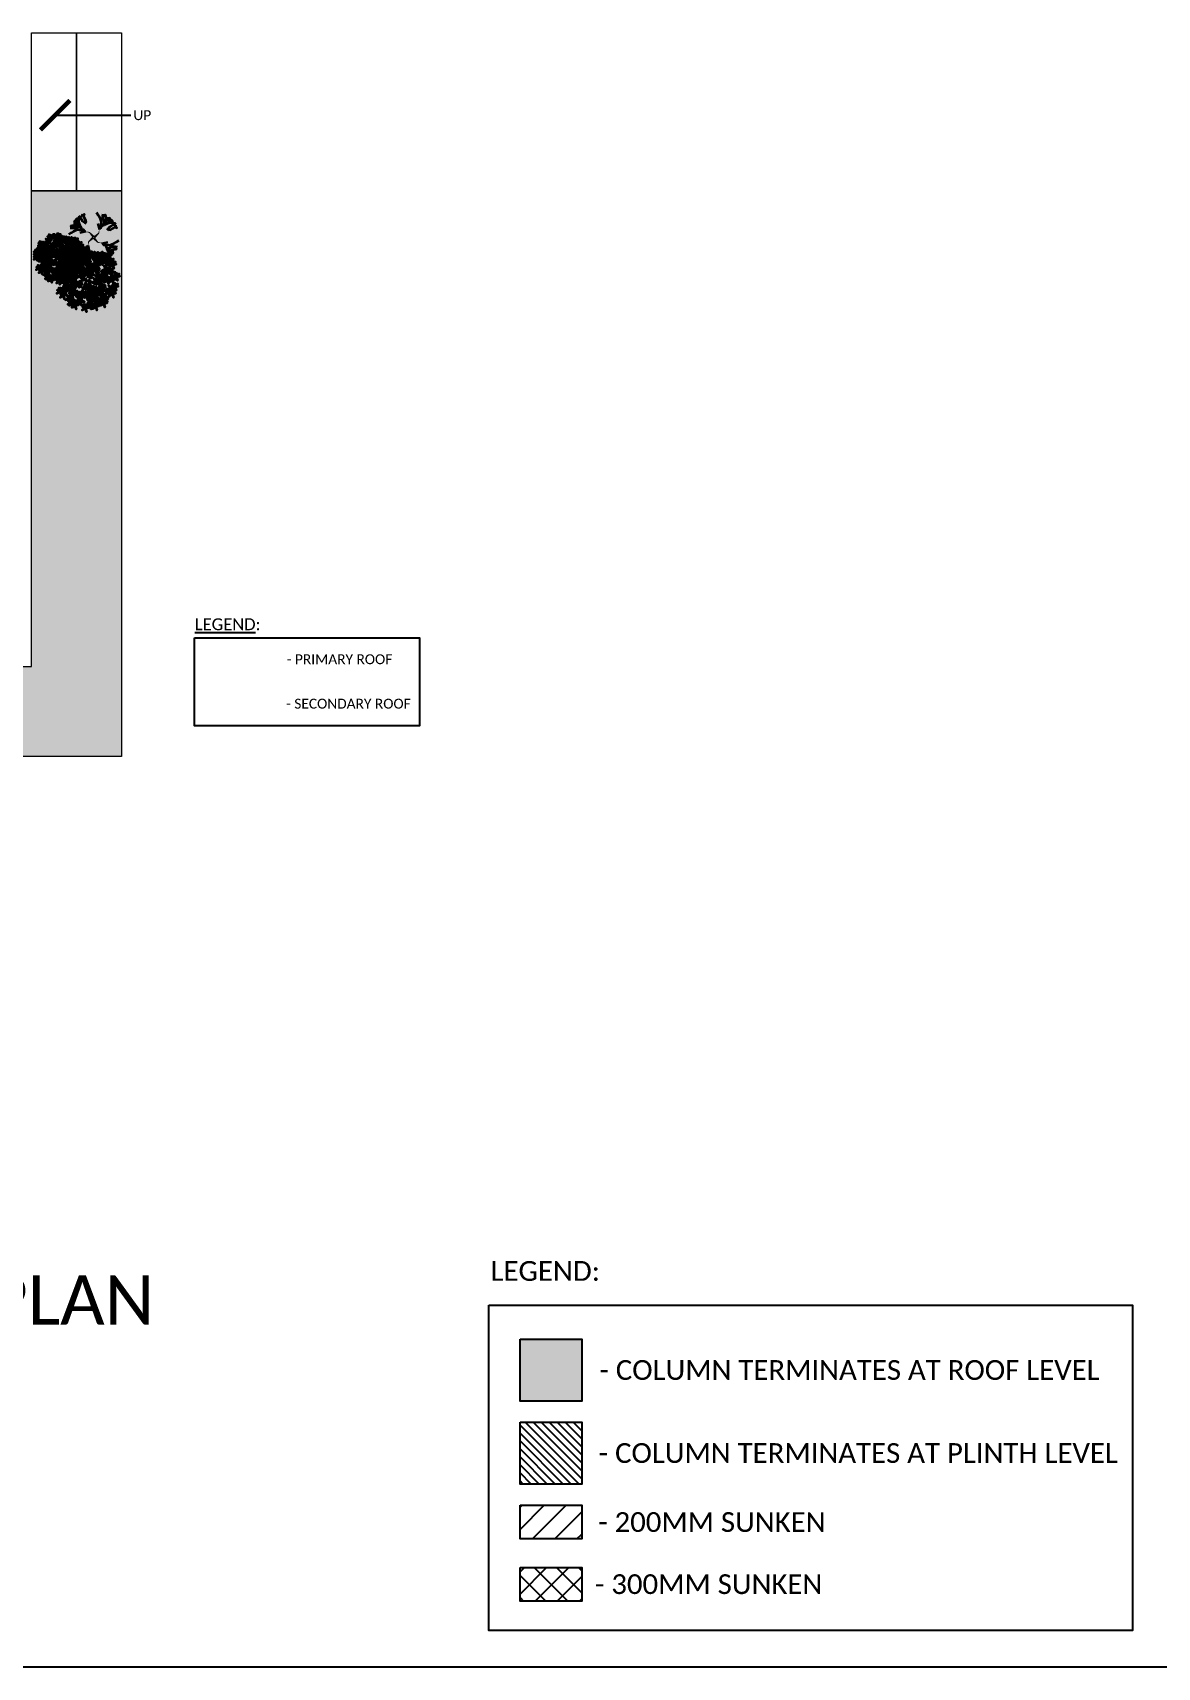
# Model space of a CAD drawing. Header units: millimetres. Extents: x -10000 to 124200, y -12045 to 23620.
# Drawn here: x 45455 to 56849, y -12045 to 4510 of the extents above; entities that cross this region are included whole.
import ezdxf

# ---------------------------------------------------------------- set-up
doc = ezdxf.new("R2010")
doc.units = ezdxf.units.MM
doc.header["$LTSCALE"] = 150
for name, color, linetype in [('ad-Arrow', 32, 'Continuous'), ('ad-Column', 3, 'Continuous'), ('ad-Column Hatch', 125, 'Continuous'), ('ad-RCC Hatch', 125, 'Continuous'), ('ad-Text', 7, 'Continuous'), ('ad-Text main', 7, 'Continuous'), ('ad-Wall hatch', 8, 'Continuous')]:
    doc.layers.add(name, color=color, linetype=linetype)
doc.layers.add('ad-Elevation 10', color=8, linetype='Continuous', lineweight=0)
doc.layers.add('ad-Landscape', color=7, linetype='Continuous', lineweight=35, true_color=0x007f00)
doc.layers.add('ad-Landscape 2', color=7, linetype='Continuous', lineweight=35, true_color=0x264c00)
doc.layers.add('ad-Verandah', color=7, linetype='Continuous', true_color=0xa57c52)
doc.styles.add('6 U T S R N_Corridor-Basement$0$Standard', font='arial.ttf')
doc.styles.get("Standard").update_dxf_attribs({"font": 'calibril.ttf'})
doc.dimstyles.new('A-100-DIM-INT (MM-FT)', dxfattribs={"dimscale": 50, "dimtxt": 2.4, "dimasz": 1, "dimexe": 5, "dimexo": 100, "dimgap": 1, "dimtad": 0, "dimdec": 0, "dimdsep": 46, "dimtxsty": 'Standard', "dimblk": 'ARCHTICK', "dimcen": 0.025, "dimse1": 1, "dimse2": 1, "dimclrd": 256, "dimclre": 256, "dimclrt": 256, "dimazin": 2, "dimtfac": 1, "dimtdec": 0, "dimtix": 1, "dimtmove": 2, "dimatfit": 3, "dimldrblk": 'ARCHTICK', "dimfxl": 1, "dimtolj": 1, "dimtzin": 0, "dimarcsym": 0})

# ---------------------------------------------------------------- blocks, each defined once
blk = doc.blocks.new('_ArchTick')
at = {"color": 0, "linetype": 'ByBlock', "const_width": 0.15}
blk.add_lwpolyline([(-0.5, -0.5), (0.5, 0.5)], dxfattribs=at)
blk = doc.blocks.new('A$C06C421F0')
at = {"layer": 'ad-Landscape'}
for points in [[(278, 480), (254, 500), (250, 583), (258, 610), (275, 647), (295, 678), (319, 715)], [(155, 460), (144, 473), (123, 470), (55, 507), (31, 497), (52, 507), (45, 539)], [(93, 571), (48, 549)], [(168, 468), (127, 517), (82, 546), (48, 541)], [(202, 546), (137, 573), (79, 568), (58, 563)], [(106, 573), (89, 603)], [(213, 539), (182, 578), (175, 603), (103, 607), (179, 605), (199, 683), (179, 603), (131, 632), (151, 620), (155, 649)], [(250, 526), (213, 539), (209, 580), (230, 622), (230, 664), (226, 693)], [(275, 473), (295, 558)], [(460, 565), (473, 576), (470, 597), (507, 665), (497, 689), (507, 668), (539, 675)], [(468, 552), (517, 593), (546, 638), (541, 672)], [(480, 442), (500, 466), (583, 470), (610, 462), (647, 445), (678, 425), (715, 401)], [(526, 470), (539, 507), (580, 511), (622, 490), (664, 490), (693, 493)], [(539, 507), (578, 538), (603, 545), (607, 617), (605, 541), (683, 521), (603, 541), (632, 589), (620, 569), (649, 565)], [(546, 517), (573, 582), (568, 641), (563, 662)], [(571, 627), (549, 672)], [(573, 614), (603, 631)], [(240, 278), (220, 254), (137, 250), (110, 258), (73, 275), (41, 295), (5, 319)], [(193, 250), (181, 213), (140, 209), (98, 230), (56, 230), (27, 226)], [(247, 275), (162, 295)], [(442, 240), (466, 220), (470, 137), (462, 110), (445, 73), (425, 41), (401, 5)], [(445, 247), (425, 162)], [(473, 445), (558, 425)], [(552, 252), (593, 203), (638, 174), (672, 179)], [(565, 260), (576, 247), (597, 250), (665, 213), (689, 223), (668, 213), (675, 181)], [(181, 213), (142, 182), (117, 175), (112, 103), (115, 179), (37, 199), (117, 179), (88, 131), (100, 151), (71, 155)], [(147, 106), (117, 89)], [(174, 202), (147, 137), (152, 79), (157, 58)], [(149, 93), (171, 48)], [(252, 168), (203, 127), (174, 82), (179, 48)], [(260, 155), (247, 144), (250, 123), (213, 55), (223, 31), (213, 52), (181, 45)], [(470, 193), (507, 181), (511, 140), (490, 98), (490, 56), (493, 27)], [(507, 181), (538, 142), (545, 117), (617, 112), (541, 115), (521, 37), (541, 117), (589, 88), (569, 100), (565, 71)], [(517, 174), (582, 147), (641, 152), (662, 157)], [(614, 147), (631, 117)], [(627, 149), (672, 171)]]:
    blk.add_lwpolyline(points, dxfattribs=at)
for points in [[(360, 366, 36, 14.4, 0), (421, 432, 14.4, 0.72, 0), (487, 442, 0, 0, 0), (448, 442, 0, 0, 0), (473, 524, 0, 0, 0), (468, 541, 0, 0, 0), (380, 600, 0, 0, 0), (404, 579, 0, 0, 0), (360, 576, 0, 0, 0), (404, 579, 0, 0, 0), (468, 541, 0, 0, 0), (433, 648, 0, 0, 0), (483, 692, 0, 0, 0), (431, 648, 0, 0, 0), (419, 692, 0, 0, 0), (426, 713, 0, 0, 0), (414, 692, 0, 0, 0), (372, 716, 0, 0, 0), (414, 692, 0, 0, 0), (323, 720, 0, 0, 0)], [(353, 360, 36, 14.4, 0), (288, 421, 14.4, 0.72, 0), (278, 487, 0, 0, 0), (278, 448, 0, 0, 0), (196, 473, 0, 0, 0), (179, 468, 0, 0, 0), (120, 380, 0, 0, 0), (141, 404, 0, 0, 0), (144, 360, 0, 0, 0), (141, 404, 0, 0, 0), (179, 468, 0, 0, 0), (72, 433, 0, 0, 0), (28, 483, 0, 0, 0), (72, 431, 0, 0, 0), (28, 419, 0, 0, 0), (7, 426, 0, 0, 0), (28, 414, 0, 0, 0), (4, 372, 0, 0, 0), (28, 414, 0, 0, 0), (0, 323, 0, 0, 0)], [(360, 353, 36, 14.4, 0), (299, 288, 14.4, 0.72, 0), (233, 278, 0, 0, 0), (272, 278, 0, 0, 0), (247, 196, 0, 0, 0), (252, 179, 0, 0, 0), (340, 120, 0, 0, 0), (316, 141, 0, 0, 0), (360, 144, 0, 0, 0), (316, 141, 0, 0, 0), (252, 179, 0, 0, 0), (286, 72, 0, 0, 0), (237, 28, 0, 0, 0), (289, 72, 0, 0, 0), (301, 28, 0, 0, 0), (294, 7, 0, 0, 0), (306, 28, 0, 0, 0), (348, 4, 0, 0, 0), (306, 28, 0, 0, 0), (397, 0, 0, 0, 0)], [(366, 360, 36, 14.4, 0), (432, 299, 14.4, 0.72, 0), (442, 233, 0, 0, 0), (442, 272, 0, 0, 0), (524, 247, 0, 0, 0), (541, 252, 0, 0, 0), (600, 340, 0, 0, 0), (579, 316, 0, 0, 0), (576, 360, 0, 0, 0), (579, 316, 0, 0, 0), (541, 252, 0, 0, 0), (648, 286, 0, 0, 0), (692, 237, 0, 0, 0), (648, 289, 0, 0, 0), (692, 301, 0, 0, 0), (713, 294, 0, 0, 0), (692, 306, 0, 0, 0), (716, 348, 0, 0, 0), (692, 306, 0, 0, 0), (720, 397, 0, 0, 0)]]:
    blk.add_lwpolyline(points, format="xyseb", dxfattribs=at)
blk = doc.blocks.new('bamboo')
at = {"layer": 'ad-Landscape'}
blk.add_line((-124, -653), (-158, -842), dxfattribs=at)
for points in [[(-1166, 757), (-1215, 904), (-1192, 735), (-1166, 757)], [(-1150, 755), (-1008, 829), (-1122, 721), (-1143, 746)], [(-975, 702), (-1024, 850), (-1001, 681), (-975, 702)], [(-906, 902), (-969, 907), (-955, 890), (-915, 895)], [(-854, 962), (-965, 970), (-872, 931), (-863, 954)], [(-835, 1008), (-876, 987), (-939, 1095), (-843, 1001)], [(-1313, 424), (-1285, 389), (-1445, 373), (-1322, 417)], [(-1335, 362), (-1315, 321), (-1424, 260), (-1328, 354)], [(-1357, -48), (-1406, 100), (-1383, -69), (-1357, -48)], [(-1341, -50), (-1199, 24), (-1313, -84), (-1334, -58)], [(-1289, 429), (-1338, 577), (-1315, 408), (-1289, 429)], [(-1190, 751), (-1162, 716), (-1322, 700), (-1199, 744)], [(-1190, 96), (-1162, 62), (-1322, 46), (-1199, 89)], [(-1212, 690), (-1192, 648), (-1301, 587), (-1205, 681)], [(-1212, 35), (-1192, -7), (-1301, -67), (-1205, 26)], [(-1289, 342), (-1300, 232), (-1259, 323), (-1282, 333)], [(-1273, 428), (-1131, 501), (-1245, 393), (-1266, 419)], [(-1193, 439), (-1256, 443), (-1242, 426), (-1202, 431)], [(-1141, 498), (-1251, 506), (-1159, 468), (-1150, 491)], [(-1231, 289), (-1237, 226), (-1220, 240), (-1224, 280)], [(-1225, 352), (-1146, 344), (-1235, 329), (-1233, 345)], [(-1122, 544), (-1163, 524), (-1226, 631), (-1130, 537)], [(-1166, 102), (-1215, 250), (-1192, 81), (-1166, 102)], [(-1166, 669), (-1177, 559), (-1136, 651), (-1159, 661)], [(-1166, 15), (-1177, -95), (-1136, -4), (-1159, 6)], [(-1130, 434), (-1136, 355), (-1153, 444), (-1137, 442)], [(-1150, 100), (-1008, 174), (-1122, 66), (-1143, 92)], [(-999, 696), (-971, 662), (-1131, 646), (-1008, 689)], [(-1108, 616), (-1114, 553), (-1097, 567), (-1101, 607)], [(-1060, 524), (-1094, 495), (-1113, 654), (-1067, 532)], [(-1102, 679), (-1023, 671), (-1112, 656), (-1111, 672)], [(-1102, 24), (-1023, 17), (-1112, 2), (-1111, 17)], [(-1021, 635), (-1001, 593), (-1110, 533), (-1014, 626)], [(-958, 110), (-930, 76), (-1090, 59), (-967, 103)], [(-1055, 484), (-979, 343), (-1089, 455), (-1063, 476)], [(-1054, 499), (-907, 552), (-1076, 525), (-1054, 499)], [(-980, 49), (-960, 7), (-1069, -54), (-973, 40)], [(-975, 615), (-986, 505), (-945, 596), (-968, 606)], [(-934, 116), (-983, 263), (-960, 94), (-934, 116)], [(-934, 28), (-945, -82), (-904, 10), (-927, 20)], [(-917, 561), (-923, 499), (-906, 513), (-910, 553)], [(-911, 624), (-832, 617), (-921, 602), (-919, 617)], [(-870, 38), (-791, 30), (-880, 15), (-878, 31)], [(-548, 43), (-554, -20), (-537, -5), (-541, 35)], [(-1381, -54), (-1353, -88), (-1513, -104), (-1390, -61)], [(-1403, -115), (-1383, -157), (-1492, -217), (-1396, -124)], [(-1358, -135), (-1368, -245), (-1328, -154), (-1350, -144)], [(-1204, -613), (-1176, -647), (-1336, -663), (-1213, -620)], [(-1226, -674), (-1206, -716), (-1315, -776), (-1219, -683)], [(-1152, -296), (-1306, -272), (-1145, -329), (-1152, -296)], [(-1299, -188), (-1305, -251), (-1288, -237), (-1292, -197)], [(-1293, -126), (-1215, -133), (-1303, -148), (-1302, -133)], [(-1108, -763), (-1080, -797), (-1240, -813), (-1117, -770)], [(-1180, -607), (-1229, -459), (-1205, -628), (-1180, -607)], [(-1180, -694), (-1191, -804), (-1150, -713), (-1173, -703)], [(-1159, -321), (-1115, -311), (-1175, -461), (-1156, -331)], [(-1164, -609), (-1022, -535), (-1135, -643), (-1157, -617)], [(-1144, -283), (-1143, -123), (-1100, -274), (-1133, -281)], [(-1084, -757), (-1133, -609), (-1110, -778), (-1084, -757)], [(-1122, -748), (-1128, -810), (-1110, -796), (-1115, -756)], [(-1116, -685), (-1037, -692), (-1126, -707), (-1124, -692)], [(-1108, -39), (-1114, -101), (-1097, -87), (-1101, -47)], [(-1114, -368), (-1068, -370), (-1065, -495), (-1103, -366)], [(-1075, -337), (-983, -398), (-1045, -319), (-1064, -335)], [(-1068, -759), (-926, -685), (-1040, -793), (-1061, -767)], [(-1054, -276), (-1011, -210), (-1038, -295), (-1052, -287)], [(-975, -489), (-1038, -484), (-1023, -501), (-983, -496)], [(-923, -429), (-1033, -421), (-941, -459), (-931, -436)], [(-909, -770), (-1019, -762), (-927, -800), (-917, -777)], [(-903, -383), (-944, -404), (-1007, -296), (-912, -390)], [(-1001, -310), (-948, -345), (-953, -323), (-990, -308)], [(-890, -724), (-931, -745), (-994, -637), (-898, -731)], [(-912, -493), (-918, -572), (-935, -484), (-919, -485)], [(-852, -230), (-915, -225), (-900, -242), (-860, -237)], [(-800, -170), (-910, -162), (-818, -200), (-808, -177)], [(-841, -404), (-875, -433), (-895, -273), (-849, -395)], [(-780, -124), (-822, -145), (-885, -37), (-789, -131)], [(-876, -25), (-882, -88), (-865, -74), (-869, -33)], [(-828, -744), (-862, -774), (-881, -614), (-835, -736)], [(-837, -444), (-760, -584), (-870, -473), (-845, -451)], [(-835, -428), (-689, -375), (-857, -402), (-835, -428)], [(-822, -769), (-675, -716), (-844, -743), (-822, -769)], [(-789, -234), (-795, -313), (-812, -225), (-796, -226)], [(-719, -144), (-752, -174), (-772, -14), (-726, -136)], [(-714, -184), (-637, -325), (-748, -214), (-722, -192)], [(-712, -169), (-566, -116), (-734, -143), (-712, -169)], [(-609, -770), (-719, -762), (-627, -800), (-617, -777)], [(-589, -724), (-630, -745), (-693, -637), (-598, -731)], [(-557, -88), (-537, -129), (-646, -190), (-550, -96)], [(-527, -744), (-561, -774), (-581, -614), (-535, -736)], [(-445, -715), (-555, -707), (-463, -746), (-453, -723)], [(-521, -769), (-375, -716), (-543, -743), (-521, -769)], [(-425, -669), (-467, -690), (-530, -582), (-434, -677)], [(-359, -730), (-282, -870), (-393, -759), (-367, -737)], [(-358, -714), (-211, -662), (-379, -689), (-358, -714)], [(-120, -579), (-100, -620), (-209, -681), (-113, -587)], [(-16, -749), (12, -783), (-148, -800), (-25, -756)], [(-74, -599), (-85, -709), (-44, -618), (-67, -607)], [(8, -743), (-41, -596), (-18, -765), (8, -743)], [(-16, -652), (-22, -715), (-5, -701), (-9, -661)], [(-10, -589), (69, -597), (-20, -612), (-18, -596)], [(24, -745), (166, -671), (52, -779), (31, -754)], [(285, -806), (243, -826), (180, -719), (276, -813)], [(333, -715), (223, -707), (315, -746), (325, -723)], [(353, -669), (312, -690), (249, -582), (344, -677)], [(346, -826), (312, -855), (293, -696), (339, -818)], [(470, -715), (360, -707), (452, -746), (462, -723)], [(489, -669), (448, -690), (385, -582), (481, -677)], [(419, -730), (496, -870), (386, -759), (411, -737)], [(421, -714), (567, -662), (399, -689), (421, -714)], [(527, -598), (464, -593), (479, -610), (519, -605)], [(556, -730), (632, -870), (522, -759), (548, -737)], [(557, -714), (704, -662), (535, -689), (557, -714)], [(590, -602), (584, -681), (567, -593), (583, -594)], [(-1130, -824), (-1110, -866), (-1219, -926), (-1123, -833)], [(-1084, -844), (-1095, -954), (-1055, -863), (-1077, -853)], [(-1026, -898), (-1032, -960), (-1015, -946), (-1019, -906)], [(-1020, -835), (-941, -842), (-1030, -857), (-1029, -842)], [(-961, -829), (-1024, -825), (-1009, -842), (-969, -837)], [(-890, -981), (-862, -1015), (-1022, -1032), (-899, -988)], [(-912, -1042), (-892, -1084), (-1001, -1145), (-905, -1051)], [(-898, -834), (-904, -913), (-921, -825), (-905, -826)], [(-866, -975), (-915, -828), (-891, -997), (-866, -975)], [(-866, -1062), (-877, -1173), (-836, -1081), (-859, -1071)], [(-823, -784), (-746, -925), (-857, -814), (-831, -792)], [(-850, -977), (-708, -903), (-821, -1011), (-843, -985)], [(-808, -1116), (-814, -1179), (-796, -1164), (-801, -1124)], [(-802, -1053), (-723, -1060), (-812, -1076), (-810, -1060)], [(-688, -1129), (-751, -1125), (-736, -1142), (-696, -1137)], [(-636, -1070), (-746, -1062), (-654, -1100), (-644, -1077)], [(-661, -829), (-724, -825), (-709, -842), (-669, -837)], [(-617, -1024), (-658, -1045), (-721, -937), (-625, -1031)], [(-647, -993), (-710, -988), (-695, -1005), (-655, -1000)], [(-595, -934), (-705, -925), (-613, -964), (-603, -941)], [(-576, -888), (-617, -908), (-680, -801), (-584, -895)], [(-625, -1134), (-631, -1213), (-648, -1125), (-632, -1126)], [(-598, -834), (-604, -913), (-621, -825), (-605, -826)], [(-555, -1044), (-589, -1074), (-608, -914), (-562, -1036)], [(-584, -998), (-590, -1077), (-607, -988), (-591, -989)], [(-550, -1084), (-473, -1225), (-584, -1114), (-558, -1092)], [(-549, -1069), (-402, -1016), (-570, -1043), (-549, -1069)], [(-514, -908), (-548, -937), (-567, -777), (-521, -900)], [(-497, -775), (-560, -770), (-545, -787), (-505, -782)], [(-523, -784), (-446, -925), (-556, -814), (-531, -792)], [(-509, -948), (-432, -1088), (-543, -977), (-517, -955)], [(-508, -932), (-361, -880), (-530, -907), (-508, -932)], [(-434, -780), (-440, -858), (-457, -770), (-441, -771)], [(-374, -1170), (-437, -1166), (-422, -1183), (-382, -1178)], [(-322, -1111), (-432, -1103), (-340, -1141), (-330, -1118)], [(-360, -1089), (-423, -1084), (-409, -1101), (-369, -1096)], [(-308, -1029), (-418, -1021), (-326, -1059), (-317, -1036)], [(-303, -1065), (-344, -1086), (-407, -978), (-311, -1072)], [(-289, -983), (-330, -1004), (-393, -896), (-297, -990)], [(-311, -1175), (-317, -1254), (-334, -1165), (-318, -1167)], [(-297, -1093), (-303, -1172), (-320, -1084), (-305, -1085)], [(-241, -1085), (-275, -1114), (-294, -955), (-248, -1077)], [(-227, -1004), (-261, -1033), (-280, -873), (-234, -995)], [(-236, -1125), (-159, -1266), (-270, -1154), (-244, -1133)], [(-222, -1043), (-146, -1184), (-256, -1073), (-231, -1051)], [(-235, -1110), (-88, -1057), (-256, -1084), (-235, -1110)], [(-221, -1028), (-74, -975), (-243, -1002), (-221, -1028)], [(-84, -1104), (-56, -1138), (-216, -1154), (-93, -1111)], [(-106, -1165), (-86, -1206), (-195, -1267), (-99, -1174)], [(-38, -810), (-18, -852), (-127, -913), (-31, -819)], [(-60, -1098), (-109, -950), (-86, -1119), (-60, -1098)], [(-61, -1185), (-71, -1295), (-31, -1204), (-53, -1194)], [(-44, -1099), (98, -1026), (-16, -1134), (-37, -1108)], [(120, -1240), (149, -1274), (-11, -1291), (112, -1247)], [(-2, -1238), (-8, -1301), (9, -1287), (5, -1247)], [(4, -1176), (83, -1183), (-6, -1198), (-5, -1183)], [(8, -831), (-3, -941), (38, -849), (15, -839)], [(99, -1301), (118, -1343), (9, -1404), (106, -1310)], [(77, -1089), (14, -1084), (28, -1101), (68, -1096)], [(129, -1029), (18, -1021), (111, -1059), (120, -1036)], [(148, -983), (107, -1004), (44, -896), (140, -990)], [(66, -884), (60, -947), (77, -933), (73, -893)], [(72, -821), (151, -829), (62, -844), (64, -828)], [(145, -1234), (95, -1087), (119, -1256), (145, -1234)], [(140, -1093), (134, -1172), (117, -1084), (132, -1085)], [(144, -1322), (134, -1432), (174, -1340), (151, -1330)], [(213, -911), (150, -907), (165, -924), (205, -919)], [(265, -852), (155, -844), (247, -882), (257, -859)], [(210, -1004), (176, -1033), (156, -873), (203, -995)], [(160, -1236), (302, -1162), (189, -1270), (168, -1244)], [(215, -1043), (291, -1184), (181, -1073), (206, -1051)], [(216, -1028), (362, -975), (194, -1002), (216, -1028)], [(203, -1375), (197, -1438), (214, -1424), (210, -1383)], [(209, -1312), (287, -1320), (199, -1335), (200, -1319)], [(281, -775), (218, -770), (233, -787), (273, -782)], [(352, -1199), (381, -1233), (221, -1250), (344, -1206)], [(331, -1260), (351, -1302), (242, -1363), (338, -1269)], [(276, -916), (270, -995), (253, -906), (269, -908)], [(351, -866), (428, -1007), (317, -895), (343, -873)], [(344, -780), (338, -858), (321, -770), (337, -771)], [(377, -1193), (327, -1046), (351, -1215), (377, -1193)], [(352, -850), (499, -798), (331, -825), (352, -850)], [(418, -775), (355, -770), (369, -787), (409, -782)], [(376, -1281), (366, -1391), (406, -1299), (383, -1289)], [(393, -1195), (534, -1121), (421, -1229), (400, -1204)], [(435, -1334), (429, -1397), (446, -1383), (442, -1343)], [(441, -1271), (519, -1279), (431, -1294), (432, -1278)], [(481, -780), (475, -858), (458, -770), (474, -771)], [(612, -1172), (640, -1206), (480, -1222), (603, -1179)], [(590, -1233), (610, -1275), (501, -1336), (597, -1242)], [(636, -1166), (587, -1019), (610, -1187), (636, -1166)], [(664, -1034), (601, -1029), (615, -1046), (655, -1041)], [(716, -975), (605, -966), (698, -1005), (707, -982)], [(636, -1253), (625, -1363), (666, -1272), (643, -1262)], [(694, -1307), (688, -1370), (705, -1355), (701, -1315)]]:
    blk.add_lwpolyline(points, dxfattribs=at)
at = {"layer": 'ad-Landscape 2'}
for p, q in [((-24, 62), (-370, 296)), ((-12, 40), (-247, 564)), ((-57, 6), (-247, -50)), ((32, 40), (390, 162)), ((43, 73), (278, 631)), ((43, 28), (301, 62)), ((390, 162), (546, 218)), ((-471, -139), (-761, -217)), ((-12, -16), (-113, -440)), ((77, -94), (122, -173))]:
    blk.add_line(p, q, dxfattribs=at)
for points in [[(104, 1425), (54, 1572), (78, 1403), (104, 1425)], [(-959, 700), (-817, 774), (-931, 666), (-952, 692)], [(-781, 1201), (-752, 1166), (-913, 1150), (-789, 1194)], [(-802, 1140), (-783, 1098), (-892, 1037), (-795, 1131)], [(-843, 898), (-849, 819), (-866, 907), (-851, 906)], [(-773, 987), (-807, 958), (-827, 1118), (-780, 996)], [(-756, 1207), (-806, 1354), (-782, 1185), (-756, 1207)], [(-768, 947), (-692, 807), (-802, 918), (-777, 940)], [(-767, 963), (-621, 1015), (-789, 988), (-767, 963)], [(-757, 1119), (-767, 1009), (-727, 1100), (-750, 1111)], [(-741, 1205), (-599, 1279), (-712, 1170), (-734, 1196)], [(-698, 1066), (-704, 1003), (-687, 1017), (-691, 1057)], [(-692, 1129), (-614, 1121), (-703, 1106), (-701, 1122)], [(-633, 1052), (-696, 1057), (-682, 1040), (-642, 1045)], [(-581, 1112), (-692, 1120), (-599, 1081), (-590, 1104)], [(-562, 1158), (-603, 1137), (-666, 1245), (-570, 1151)], [(-593, 770), (-642, 918), (-618, 749), (-593, 770)], [(-570, 1048), (-576, 969), (-593, 1057), (-578, 1056)], [(-577, 769), (-435, 842), (-548, 734), (-570, 760)], [(-439, 1174), (-411, 1139), (-571, 1123), (-448, 1167)], [(-500, 1137), (-534, 1108), (-554, 1268), (-507, 1146)], [(-461, 1112), (-441, 1071), (-550, 1010), (-454, 1104)], [(-412, 1351), (-384, 1316), (-544, 1300), (-421, 1344)], [(-495, 1097), (-419, 957), (-529, 1068), (-504, 1090)], [(-374, 917), (-528, 942), (-367, 884), (-374, 917)], [(-434, 1290), (-414, 1248), (-523, 1187), (-427, 1281)], [(-494, 1113), (-347, 1165), (-516, 1138), (-494, 1113)], [(-415, 1179), (-464, 1327), (-441, 1158), (-415, 1179)], [(-388, 1357), (-437, 1504), (-414, 1335), (-388, 1357)], [(-415, 1092), (-426, 982), (-386, 1073), (-408, 1083)], [(-388, 1269), (-399, 1159), (-358, 1250), (-381, 1261)], [(-399, 1178), (-257, 1251), (-371, 1143), (-392, 1169)], [(-380, 893), (-337, 902), (-397, 753), (-378, 882)], [(-372, 1355), (-230, 1429), (-344, 1320), (-365, 1346)], [(-365, 930), (-365, 1090), (-322, 940), (-355, 933)], [(-357, 1039), (-363, 976), (-346, 990), (-350, 1030)], [(-351, 1102), (-272, 1094), (-361, 1079), (-360, 1095)], [(-183, 999), (-337, 1024), (-176, 966), (-183, 999)], [(-330, 1216), (-336, 1153), (-319, 1167), (-323, 1207)], [(-336, 845), (-290, 844), (-287, 719), (-325, 848)], [(-324, 1279), (-245, 1271), (-334, 1256), (-332, 1272)], [(-169, 1272), (-323, 1296), (-162, 1239), (-169, 1272)], [(-180, 955), (-152, 921), (-312, 905), (-189, 948)], [(-297, 876), (-204, 816), (-266, 894), (-286, 879)], [(-202, 894), (-182, 853), (-291, 792), (-195, 885)], [(-276, 938), (-232, 1004), (-260, 918), (-273, 927)], [(-200, 660), (-234, 631), (-253, 791), (-207, 669)], [(-223, 903), (-170, 869), (-174, 891), (-212, 906)], [(-189, 975), (-146, 984), (-206, 835), (-187, 964)], [(-156, 961), (-205, 1109), (-182, 940), (-156, 961)], [(-176, 1248), (-132, 1257), (-192, 1107), (-173, 1237)], [(-174, 1012), (-174, 1172), (-131, 1021), (-163, 1015)], [(-156, 874), (-167, 764), (-126, 855), (-149, 865)], [(-161, 1285), (-160, 1445), (-117, 1294), (-150, 1287)], [(-145, 927), (-99, 925), (-96, 801), (-134, 929)], [(-140, 960), (2, 1033), (-112, 925), (-133, 951)], [(-131, 1200), (-85, 1198), (-82, 1073), (-120, 1202)], [(-106, 958), (-13, 898), (-75, 976), (-95, 960)], [(-98, 821), (-104, 758), (-86, 772), (-91, 812)], [(-92, 883), (-13, 876), (-102, 861), (-100, 876)], [(-92, 1231), (0, 1171), (-62, 1249), (-81, 1233)], [(-85, 1020), (-41, 1086), (-69, 1000), (-82, 1009)], [(-71, 1292), (-28, 1359), (-55, 1273), (-69, 1281)], [(79, 1419), (108, 1385), (-52, 1368), (71, 1412)], [(-32, 985), (21, 951), (17, 973), (-21, 987)], [(58, 1358), (77, 1316), (-31, 1255), (65, 1349)], [(-18, 1258), (35, 1223), (30, 1245), (-7, 1260)], [(121, 803), (80, 783), (16, 890), (112, 796)], [(103, 1337), (93, 1227), (133, 1319), (110, 1329)], [(119, 1423), (261, 1497), (148, 1389), (127, 1415)], [(281, 835), (128, 860), (288, 803), (281, 835)], [(183, 783), (149, 754), (129, 914), (175, 791)], [(295, 1081), (141, 1106), (302, 1048), (295, 1081)], [(162, 1284), (156, 1221), (173, 1235), (169, 1276)], [(168, 1347), (246, 1339), (158, 1324), (159, 1340)], [(189, 759), (335, 811), (167, 784), (189, 759)], [(275, 811), (319, 820), (259, 671), (277, 800)], [(289, 1057), (332, 1066), (272, 916), (291, 1046)], [(290, 849), (291, 1008), (334, 858), (301, 851)], [(304, 1094), (304, 1254), (347, 1103), (314, 1096)], [(333, 1009), (379, 1007), (382, 882), (344, 1011)], [(358, 795), (451, 734), (389, 812), (369, 797)], [(372, 1040), (465, 980), (402, 1058), (383, 1042)], [(380, 856), (423, 922), (395, 837), (382, 845)], [(393, 1102), (437, 1168), (409, 1082), (396, 1091)], [(503, 776), (462, 755), (399, 863), (495, 769)], [(557, 1296), (586, 1262), (425, 1246), (549, 1289)], [(433, 822), (486, 787), (481, 809), (444, 824)], [(536, 1235), (555, 1193), (446, 1133), (543, 1226)], [(446, 1067), (499, 1033), (495, 1054), (457, 1069)], [(565, 756), (531, 726), (511, 886), (558, 764)], [(582, 1302), (532, 1450), (556, 1281), (582, 1302)], [(680, 1201), (709, 1166), (548, 1150), (671, 1194)], [(571, 731), (717, 784), (549, 757), (571, 731)], [(658, 1140), (678, 1098), (569, 1037), (665, 1131)], [(581, 1215), (571, 1105), (611, 1196), (588, 1206)], [(721, 778), (750, 744), (589, 727), (712, 771)], [(597, 1300), (739, 1374), (626, 1266), (604, 1292)], [(748, 1160), (777, 1126), (617, 1109), (740, 1153)], [(640, 1161), (634, 1099), (651, 1113), (647, 1153)], [(646, 1224), (724, 1217), (635, 1202), (637, 1217)], [(727, 1099), (746, 1057), (638, 996), (734, 1090)], [(704, 1207), (655, 1354), (679, 1185), (704, 1207)], [(704, 1119), (694, 1009), (734, 1100), (711, 1111)], [(745, 784), (696, 931), (720, 762), (745, 784)], [(759, 902), (696, 907), (711, 890), (751, 895)], [(811, 962), (701, 970), (793, 931), (803, 954)], [(720, 1205), (862, 1279), (749, 1170), (727, 1196)], [(773, 1166), (723, 1313), (747, 1144), (773, 1166)], [(831, 1008), (789, 987), (726, 1095), (822, 1001)], [(762, 1066), (756, 1003), (774, 1017), (770, 1057)], [(768, 1129), (847, 1121), (758, 1106), (760, 1122)], [(761, 782), (903, 856), (790, 748), (768, 774)], [(772, 1078), (762, 968), (802, 1060), (779, 1070)], [(788, 1164), (930, 1238), (817, 1130), (796, 1155)], [(822, 898), (816, 819), (799, 907), (815, 906)], [(831, 1025), (825, 962), (842, 976), (838, 1016)], [(837, 1088), (915, 1080), (827, 1065), (828, 1081)], [(892, 987), (859, 958), (839, 1118), (885, 996)], [(897, 947), (974, 807), (863, 918), (889, 940)], [(899, 963), (1045, 1015), (877, 988), (899, 963)], [(1117, 819), (1145, 785), (985, 768), (1108, 812)], [(1141, 825), (1092, 972), (1115, 803), (1141, 825)], [(1157, 823), (1299, 897), (1185, 789), (1164, 815)], [(1292, 647), (1242, 795), (1266, 626), (1292, 647)], [(-918, 114), (-776, 188), (-890, 80), (-911, 105)], [(-784, 343), (-847, 348), (-832, 331), (-792, 336)], [(-731, 403), (-842, 411), (-750, 372), (-740, 395)], [(-712, 449), (-753, 428), (-816, 536), (-721, 441)], [(-644, 533), (-616, 498), (-776, 482), (-653, 526)], [(-631, 178), (-602, 144), (-762, 128), (-639, 171)], [(-666, 471), (-646, 430), (-755, 369), (-659, 463)], [(-617, 765), (-588, 730), (-749, 714), (-626, 757)], [(-721, 338), (-727, 260), (-744, 348), (-728, 347)], [(-652, 117), (-632, 75), (-741, 14), (-645, 108)], [(-639, 703), (-619, 662), (-728, 601), (-632, 695)], [(-650, 428), (-684, 399), (-704, 559), (-658, 437)], [(-645, 388), (-569, 248), (-679, 359), (-654, 381)], [(-620, 538), (-669, 686), (-646, 517), (-620, 538)], [(-644, 404), (-498, 456), (-666, 429), (-644, 404)], [(-606, 184), (-656, 331), (-632, 163), (-606, 184)], [(-620, 451), (-631, 341), (-590, 432), (-613, 442)], [(-607, 97), (-617, -13), (-577, 78), (-600, 88)], [(-604, 537), (-462, 610), (-576, 502), (-597, 528)], [(-593, 683), (-603, 573), (-563, 664), (-586, 674)], [(-590, 182), (-449, 256), (-562, 148), (-583, 174)], [(-562, 398), (-568, 335), (-551, 349), (-555, 389)], [(-556, 461), (-477, 453), (-566, 438), (-564, 454)], [(-511, -21), (-560, 127), (-536, -42), (-511, -21)], [(-497, 84), (-560, 89), (-545, 72), (-505, 77)], [(-445, 144), (-555, 152), (-463, 113), (-453, 136)], [(-542, 106), (-464, 99), (-552, 83), (-551, 99)], [(-535, 630), (-541, 567), (-523, 581), (-527, 621)], [(-529, 693), (-450, 685), (-539, 670), (-537, 685)], [(-425, 190), (-467, 169), (-530, 277), (-434, 182)], [(-495, -22), (-353, 51), (-466, -57), (-488, -31)], [(-434, 79), (-440, 1), (-457, 89), (-441, 88)], [(-289, 560), (-261, 526), (-421, 509), (-298, 553)], [(-364, 169), (-397, 140), (-417, 300), (-371, 178)], [(-311, 499), (-291, 457), (-400, 396), (-304, 490)], [(-333, 575), (-396, 580), (-381, 563), (-341, 568)], [(-359, 129), (-282, -11), (-393, 100), (-367, 122)], [(-281, 634), (-391, 643), (-299, 604), (-289, 627)], [(-358, 145), (-211, 197), (-379, 170), (-358, 145)], [(-262, 681), (-303, 660), (-366, 768), (-270, 673)], [(-265, 566), (-314, 713), (-291, 544), (-265, 566)], [(-270, 570), (-276, 492), (-293, 580), (-277, 579)], [(-265, 478), (-276, 368), (-235, 460), (-258, 470)], [(-249, 564), (-107, 638), (-221, 530), (-242, 555)], [(-195, 620), (-118, 480), (-229, 591), (-203, 613)], [(-194, 636), (-47, 688), (-216, 661), (-194, 636)], [(-207, 425), (-213, 362), (-196, 376), (-200, 416)], [(-201, 488), (-122, 480), (-211, 465), (-210, 481)], [(-46, 454), (-200, 478), (-40, 421), (-46, 454)], [(-53, 429), (-9, 439), (-69, 289), (-50, 418)], [(-38, 467), (-37, 627), (6, 476), (-27, 469)], [(49, 698), (-14, 702), (1, 686), (41, 690)], [(101, 757), (-9, 765), (83, 727), (93, 750)], [(-8, 382), (38, 380), (41, 255), (2, 384)], [(31, 413), (123, 352), (61, 431), (42, 415)], [(52, 474), (95, 540), (68, 455), (54, 463)], [(112, 693), (106, 614), (89, 703), (105, 701)], [(105, 440), (158, 405), (153, 427), (116, 442)], [(187, 743), (264, 602), (153, 714), (179, 736)], [(257, -69), (216, -90), (153, 18), (249, -77)], [(322, 220), (259, 225), (274, 208), (314, 213)], [(374, 280), (264, 288), (356, 250), (366, 273)], [(319, -90), (285, -119), (266, 41), (312, -81)], [(394, 326), (353, 305), (290, 413), (385, 319)], [(319, 763), (365, 762), (369, 637), (330, 766)], [(385, 216), (379, 137), (362, 225), (378, 224)], [(432, 670), (369, 675), (383, 658), (423, 663)], [(484, 730), (373, 738), (465, 700), (475, 723)], [(456, 306), (422, 276), (402, 436), (448, 314)], [(460, 266), (537, 125), (427, 236), (452, 258)], [(462, 281), (608, 334), (440, 307), (462, 281)], [(609, 263), (455, 287), (616, 230), (609, 263)], [(495, 666), (489, 587), (472, 675), (487, 674)], [(640, 26), (598, 5), (535, 113), (631, 19)], [(570, 716), (646, 575), (536, 686), (561, 708)], [(609, 384), (546, 389), (561, 372), (601, 377)], [(661, 444), (551, 452), (643, 413), (653, 436)], [(680, 490), (639, 469), (576, 577), (672, 482)], [(603, 239), (646, 248), (586, 98), (605, 228)], [(699, 717), (719, 675), (610, 614), (706, 708)], [(618, 276), (618, 436), (661, 285), (628, 278)], [(647, 191), (693, 189), (696, 64), (658, 193)], [(701, 6), (667, -24), (648, 136), (694, 14)], [(672, 379), (666, 301), (649, 389), (665, 388)], [(686, 222), (779, 161), (716, 240), (697, 224)], [(707, -19), (854, 34), (686, 7), (707, -19)], [(742, 469), (708, 440), (689, 600), (735, 478)], [(707, 283), (751, 349), (723, 264), (710, 272)], [(844, 546), (872, 512), (712, 496), (835, 539)], [(747, 429), (824, 289), (713, 400), (739, 422)], [(748, 445), (895, 497), (727, 470), (748, 445)], [(822, 485), (842, 443), (733, 383), (829, 476)], [(745, 697), (734, 586), (775, 678), (752, 688)], [(760, 249), (813, 214), (809, 236), (771, 251)], [(937, 140), (783, 165), (943, 107), (937, 140)], [(803, 643), (797, 580), (815, 595), (810, 635)], [(809, 706), (888, 699), (799, 683), (801, 699)], [(868, 552), (819, 700), (842, 531), (868, 552)], [(868, 465), (857, 355), (898, 446), (875, 456)], [(884, 550), (1026, 624), (912, 516), (891, 542)], [(930, 116), (974, 125), (914, -24), (932, 105)], [(1049, 546), (1077, 512), (917, 496), (1040, 539)], [(926, 411), (920, 349), (937, 363), (933, 403)], [(932, 474), (1011, 467), (922, 452), (924, 467)], [(1027, 485), (1047, 443), (938, 383), (1034, 476)], [(945, 153), (946, 313), (989, 162), (956, 155)], [(974, 68), (1021, 66), (1024, -58), (985, 70)], [(1117, 137), (1145, 103), (985, 87), (1108, 130)], [(1095, 758), (1115, 716), (1006, 655), (1102, 749)], [(1095, 76), (1115, 34), (1006, -27), (1102, 67)], [(1014, 99), (1106, 39), (1044, 117), (1025, 101)], [(1073, 552), (1024, 700), (1047, 531), (1073, 552)], [(1035, 161), (1078, 227), (1051, 141), (1037, 150)], [(1158, -1), (1117, -22), (1054, 86), (1150, -9)], [(1073, 465), (1062, 355), (1103, 446), (1080, 456)], [(1088, 126), (1141, 92), (1136, 113), (1099, 128)], [(1089, 550), (1231, 624), (1117, 516), (1096, 542)], [(1141, 143), (1092, 291), (1115, 122), (1141, 143)], [(1240, 69), (1268, 35), (1108, 18), (1231, 62)], [(1131, 411), (1125, 349), (1142, 363), (1138, 403)], [(1137, 474), (1216, 467), (1127, 452), (1128, 467)], [(1218, 8), (1238, -34), (1129, -95), (1225, -1)], [(1141, 737), (1130, 627), (1171, 719), (1148, 729)], [(1141, 56), (1130, -54), (1171, 37), (1148, 47)], [(1267, 642), (1296, 607), (1135, 591), (1259, 635)], [(1245, 580), (1265, 539), (1156, 478), (1253, 572)], [(1157, 141), (1299, 215), (1185, 107), (1164, 133)], [(1220, -22), (1186, -51), (1167, 109), (1213, -13)], [(1199, 684), (1193, 621), (1211, 636), (1206, 676)], [(1199, 2), (1193, -60), (1211, -46), (1206, -6)], [(1205, 747), (1284, 739), (1195, 724), (1197, 740)], [(1205, 65), (1284, 58), (1195, 42), (1197, 58)], [(1226, -46), (1373, 6), (1204, -21), (1226, -46)], [(1264, 75), (1215, 222), (1238, 53), (1264, 75)], [(1280, 73), (1422, 147), (1308, 39), (1287, 65)], [(1291, 560), (1281, 450), (1321, 541), (1298, 552)], [(1417, 15), (1446, -20), (1286, -36), (1409, 8)], [(1307, 646), (1449, 719), (1336, 611), (1314, 637)], [(1349, 507), (1343, 444), (1361, 458), (1357, 498)], [(1356, 570), (1434, 562), (1345, 547), (1347, 563)], [(1442, 20), (1392, 168), (1416, -1), (1442, 20)], [(1457, 19), (1599, 92), (1486, -16), (1465, 10)], [(-535, -26), (-507, -61), (-667, -77), (-544, -33)], [(-497, -461), (-560, -457), (-545, -474), (-505, -469)], [(-445, -402), (-555, -394), (-463, -432), (-453, -409)], [(-425, -356), (-467, -376), (-530, -269), (-434, -363)], [(-511, -108), (-522, -218), (-481, -127), (-504, -117)], [(-453, -161), (-459, -224), (-441, -210), (-446, -170)], [(-447, -98), (-368, -106), (-457, -121), (-455, -105)], [(-434, -466), (-440, -545), (-457, -456), (-441, -458)], [(-364, -376), (-397, -405), (-417, -246), (-371, -368)], [(-364, -690), (-397, -719), (-417, -559), (-371, -681)], [(-359, -416), (-282, -557), (-393, -445), (-367, -424)], [(-358, -400), (-211, -348), (-379, -375), (-358, -400)], [(-221, -394), (-193, -429), (-353, -445), (-230, -402)], [(-183, -174), (-337, -149), (-176, -206), (-183, -174)], [(-243, -456), (-223, -497), (-332, -558), (-236, -464)], [(-197, -389), (-246, -241), (-222, -410), (-197, -389)], [(-98, -517), (-70, -552), (-230, -568), (-107, -524)], [(-197, -476), (-208, -586), (-167, -495), (-190, -485)], [(-189, -198), (-146, -189), (-206, -338), (-187, -209)], [(-181, -390), (-39, -317), (-152, -425), (-174, -399)], [(-174, -160), (-174, -1), (-131, -151), (-163, -158)], [(-145, -246), (-99, -247), (-96, -372), (-134, -243)], [(-139, -529), (-145, -592), (-127, -578), (-132, -538)], [(-133, -466), (-54, -474), (-143, -489), (-141, -474)], [(-74, -512), (-123, -364), (-100, -533), (-74, -512)], [(-106, -215), (-13, -275), (-75, -197), (-95, -212)], [(-85, -153), (-41, -87), (-69, -173), (-82, -164)], [(-19, -420), (-82, -416), (-67, -433), (-27, -428)], [(33, -361), (-77, -353), (15, -391), (25, -368)], [(-58, -513), (84, -440), (-30, -548), (-51, -522)], [(52, -315), (11, -336), (-52, -228), (44, -322)], [(-32, -187), (21, -222), (17, -200), (-21, -185)], [(44, -425), (38, -504), (21, -415), (37, -417)], [(114, -335), (80, -364), (61, -205), (107, -327)], [(119, -375), (196, -516), (85, -404), (111, -383)], [(120, -360), (267, -307), (99, -334), (120, -360)], [(186, -175), (123, -170), (137, -187), (177, -182)], [(238, -116), (128, -107), (220, -146), (229, -123)], [(227, -366), (164, -361), (178, -378), (218, -373)], [(279, -306), (169, -298), (261, -337), (270, -314)], [(298, -260), (257, -281), (194, -173), (290, -268)], [(249, -180), (243, -258), (226, -170), (242, -171)], [(290, -371), (284, -449), (267, -361), (283, -362)], [(324, -130), (400, -270), (290, -159), (315, -137)], [(325, -114), (472, -62), (303, -89), (325, -114)], [(360, -281), (326, -310), (307, -150), (353, -272)], [(365, -321), (441, -461), (331, -350), (356, -328)], [(486, -310), (332, -285), (493, -343), (486, -310)], [(366, -305), (513, -253), (344, -280), (366, -305)], [(415, -690), (381, -719), (361, -559), (407, -681)], [(480, -334), (523, -325), (463, -474), (482, -345)], [(579, -538), (469, -530), (561, -569), (571, -546)], [(599, -492), (557, -513), (494, -405), (590, -499)], [(495, -297), (495, -137), (538, -288), (506, -295)], [(551, -690), (517, -719), (498, -559), (544, -681)], [(568, -80), (505, -75), (520, -92), (560, -87)], [(639, -422), (668, -456), (507, -472), (631, -429)], [(620, -20), (510, -12), (602, -50), (612, -27)], [(524, -382), (570, -384), (573, -508), (535, -380)], [(617, -483), (637, -525), (528, -586), (625, -492)], [(563, -351), (656, -411), (594, -333), (574, -349)], [(584, -289), (628, -223), (600, -309), (587, -300)], [(660, -513), (626, -542), (607, -382), (653, -504)], [(631, -84), (625, -163), (608, -75), (624, -76)], [(663, -416), (614, -269), (638, -437), (663, -416)], [(665, -553), (742, -693), (631, -582), (657, -560)], [(637, -324), (690, -358), (686, -336), (648, -322)], [(666, -537), (813, -484), (645, -511), (666, -537)], [(663, -503), (653, -613), (693, -522), (670, -512)], [(789, -544), (818, -579), (658, -595), (781, -552)], [(706, -34), (783, -175), (672, -64), (698, -42)], [(768, -606), (787, -647), (678, -708), (775, -614)], [(679, -418), (821, -344), (708, -452), (686, -426)], [(844, -190), (872, -224), (712, -241), (835, -197)], [(721, -557), (715, -620), (733, -605), (729, -565)], [(727, -494), (806, -501), (717, -517), (719, -501)], [(822, -251), (842, -293), (733, -354), (829, -260)], [(814, -539), (764, -391), (788, -560), (814, -539)], [(899, -326), (927, -361), (767, -377), (890, -333)], [(912, -708), (941, -743), (780, -759), (904, -715)], [(877, -388), (897, -429), (788, -490), (884, -396)], [(855, -325), (792, -320), (806, -337), (846, -332)], [(907, -266), (797, -257), (889, -296), (898, -273)], [(813, -626), (803, -736), (843, -645), (820, -635)], [(868, -184), (819, -37), (842, -206), (868, -184)], [(926, -219), (885, -240), (822, -132), (918, -227)], [(829, -540), (971, -467), (858, -575), (836, -549)], [(868, -272), (857, -382), (898, -290), (875, -280)], [(872, -679), (866, -742), (883, -728), (879, -688)], [(878, -616), (956, -624), (868, -639), (869, -624)], [(923, -321), (874, -173), (897, -342), (923, -321)], [(884, -186), (1026, -112), (912, -220), (891, -194)], [(937, -703), (887, -555), (911, -724), (937, -703)], [(918, -330), (912, -408), (895, -320), (911, -321)], [(922, -408), (912, -518), (952, -427), (930, -417)], [(926, -325), (920, -388), (937, -374), (933, -333)], [(932, -262), (1011, -270), (922, -285), (924, -269)], [(988, -240), (954, -269), (935, -109), (981, -231)], [(939, -322), (1081, -249), (967, -357), (946, -331)], [(952, -704), (1094, -630), (981, -739), (959, -713)], [(993, -280), (1069, -420), (959, -309), (984, -287)], [(994, -264), (1141, -212), (972, -239), (994, -264)], [(981, -461), (975, -524), (992, -510), (988, -470)], [(987, -398), (1065, -406), (977, -421), (978, -405)], [(1144, -231), (1173, -265), (1013, -282), (1136, -238)], [(1087, -107), (1024, -102), (1038, -119), (1078, -114)], [(1139, -47), (1029, -39), (1121, -78), (1130, -55)], [(1123, -292), (1142, -334), (1033, -395), (1130, -301)], [(1210, -487), (1056, -463), (1216, -520), (1210, -487)], [(1169, -225), (1119, -78), (1143, -247), (1169, -225)], [(1150, -112), (1144, -190), (1127, -102), (1143, -103)], [(1182, -771), (1133, -623), (1156, -792), (1182, -771)], [(1168, -312), (1158, -423), (1198, -331), (1175, -321)], [(1184, -227), (1326, -153), (1213, -261), (1191, -235)], [(1203, -511), (1247, -502), (1187, -652), (1206, -522)], [(1225, -62), (1301, -202), (1191, -91), (1217, -69)], [(1198, -772), (1340, -699), (1226, -807), (1205, -781)], [(1218, -474), (1219, -314), (1262, -465), (1229, -472)], [(1227, -366), (1221, -429), (1238, -414), (1234, -374)], [(1233, -303), (1311, -310), (1223, -326), (1224, -310)], [(1248, -559), (1294, -561), (1297, -686), (1258, -557)], [(1264, -13), (1253, -123), (1294, -31), (1271, -21)], [(1417, -272), (1446, -306), (1286, -322), (1409, -279)], [(1287, -528), (1379, -588), (1317, -510), (1298, -526)], [(1396, -47), (1415, -88), (1306, -149), (1403, -55)], [(1396, -333), (1415, -375), (1306, -436), (1403, -342)], [(1308, -467), (1351, -400), (1324, -486), (1310, -478)], [(1322, -66), (1316, -129), (1333, -114), (1329, -74)], [(1328, -3), (1407, -10), (1318, -26), (1320, -10)], [(1361, -501), (1414, -536), (1409, -514), (1372, -499)], [(1442, -266), (1392, -119), (1416, -287), (1442, -266)], [(1441, -67), (1431, -177), (1471, -86), (1448, -76)], [(1441, -353), (1431, -463), (1471, -372), (1448, -362)], [(1457, -268), (1599, -194), (1486, -302), (1465, -276)], [(1500, -120), (1494, -183), (1511, -169), (1507, -129)], [(1500, -407), (1494, -470), (1511, -455), (1507, -415)], [(1506, -57), (1584, -65), (1496, -80), (1497, -65)], [(1506, -344), (1584, -351), (1496, -367), (1497, -351)], [(735, -928), (694, -949), (631, -841), (727, -936)], [(652, -1168), (794, -1094), (680, -1202), (659, -1176)], [(700, -1244), (779, -1251), (690, -1267), (692, -1251)], [(727, -1039), (721, -1117), (704, -1029), (719, -1030)], [(797, -949), (763, -978), (743, -818), (790, -941)], [(802, -989), (878, -1129), (768, -1018), (793, -996)], [(803, -973), (950, -921), (781, -948), (803, -973)], [(890, -769), (910, -811), (801, -872), (898, -778)], [(936, -790), (926, -900), (966, -809), (943, -798)], [(995, -843), (989, -906), (1006, -892), (1002, -852)], [(1001, -780), (1079, -788), (990, -803), (992, -787)], [(1158, -776), (1186, -811), (1026, -827), (1149, -783)], [(1136, -838), (1156, -879), (1047, -940), (1143, -846)], [(1182, -858), (1171, -968), (1212, -877), (1189, -867)], [(1240, -911), (1234, -974), (1251, -960), (1247, -920)], [(1246, -848), (1325, -856), (1236, -871), (1238, -855)]]:
    blk.add_lwpolyline(points, dxfattribs=at)
blk = doc.blocks.new('1215E_Roof Plan')
at = {"layer": 'ad-Text main', "insert": (13881, -1482), "char_height": 120, "width": 636.75, "attachment_point": 5, "bg_fill": 2}
blk.add_mtext('{\\LLEGEND}:', dxfattribs=at)
at = {"layer": 'Defpoints'}
blk.add_lwpolyline([(13545, -1618), (15825, -1618), (15825, -2510), (13545, -2510)], close=True, dxfattribs=at)
at = {"layer": 'ad-Text main', "char_height": 100, "attachment_point": 5, "bg_fill": 2}
for s, insert, width in [('- PRIMARY ROOF', (15014, -1836), 1048.03), ('- SECONDARY ROOF', (15104, -2286), 1266.16)]:
    blk.add_mtext(s, dxfattribs=dict(at, insert=insert, width=width))
blk = doc.blocks.new('zw$FE9C')
at = {"transparency": 33554559}
h = blk.add_hatch(dxfattribs=at)
h.set_pattern_fill('GRASS', color=74, angle=180)
h.set_pattern_definition([(270, (12800, 2910), (17.960512, -17.960512), [4.7625, -31.158524]), (225, (12800, 2910), (17.96051, -17.96051), [4.7625, -20.6375]), (315, (12800, 2910), (17.96051, 17.96051), [4.7625, -20.6375])])
h.paths.add_polyline_path([(12805, -2820), (7915, -2820), (7915, -1910), (11895, -1910), (11895, 2910), (12805, 2910)])
h = blk.add_hatch(color=256, dxfattribs=at)
h.dxf.hatch_style = 1
h.set_gradient(color1=(153, 204, 0), color2=(63, 127, 0), tint=1, name='INVSPHERICAL')
h.paths.add_polyline_path([(12805, -2820), (7915, -2820), (7915, -1910), (11895, -1910), (11895, 2910), (12805, 2910)])
at = {"layer": 'ad-Elevation 10'}
blk.add_lwpolyline([(12805, -2820), (7915, -2820), (7915, -1910), (11895, -1910), (11895, 2910), (12805, 2910)], close=True, dxfattribs=at)
at = {"layer": 'ad-Verandah', "color": 33, "lineweight": 9}
blk.add_lwpolyline([(12350, 2910), (11895, 2910), (11895, 4510), (12350, 4510)], close=True, dxfattribs=at)
at = {"layer": 'ad-Landscape', "xscale": -0.7144563243118911, "yscale": 0.7144563243118911, "zscale": 0.7144563243118911}
blk.add_blockref('A$C06C421F0', (12781, 2179), dxfattribs=at)
at = {"layer": 'ad-Landscape', "linetype": 'Continuous', "rotation": 180}
for p, xscale, yscale, zscale in [((12190, 2230), 0.171360081536486, 0.171360081536486, 0.171360081536486), ((12462, 2022), 0.2152167095687915, 0.2152167095687915, 0.2152167095687915)]:
    blk.add_blockref('bamboo', p, dxfattribs=dict(at, xscale=xscale, yscale=yscale, zscale=zscale))
at = {"layer": 'ad-Text main', "insert": (13016, 3674, 0), "char_height": 100, "width": 207.6, "attachment_point": 5, "style": '6 U T S R N_Corridor-Basement$0$Standard', "bg_fill": 2}
blk.add_mtext('{\\fCalibri Light|b0|i0|c0|p34;UP}', dxfattribs=at)
at = {"layer": 'ad-Verandah', "color": 33, "lineweight": 9}
blk.add_lwpolyline([(12805, 2910), (12350, 2910), (12350, 4510), (12805, 4510)], close=True, dxfattribs=at)
at = {"layer": 'ad-Arrow'}
blk.add_leader([(12133, 3675), (12899, 3675)], dimstyle='A-100-DIM-INT (MM-FT)', override={"dimscale": 1, "dimasz": 300, "dimgap": 50, "dimtad": 0}, dxfattribs=at)
blk = doc.blocks.new('1215_East Villa')
blk.add_blockref('1215E_Roof Plan', (0, 0))
at = {"layer": 'ad-Verandah'}
blk.add_blockref('zw$FE9C', (0, 0), dxfattribs=at)

msp = doc.modelspace()

# ---------------------------------------------------------------- hatches: boundary and pattern name
at = {"layer": 'ad-Column Hatch', "transparency": 33554687}
h = msp.add_hatch(color=256, dxfattribs=at)
h.dxf.hatch_style = 1
h.paths.add_polyline_path([(50393, -8722), (51019, -8722), (51019, -9348), (50393, -9348)])
at = {"layer": 'ad-RCC Hatch', "transparency": 33554687}
h = msp.add_hatch(dxfattribs=at)
h.set_pattern_fill('ANSI31', color=256, scale=18, angle=90)
h.set_pattern_definition([(135, (352047.27, -30630.6), (-40.411153, -40.411153), [])])
h.paths.add_polyline_path([(50393, -9563), (51019, -9563), (51019, -10189), (50393, -10189)])
at = {"layer": 'ad-Wall hatch'}
h = msp.add_hatch(dxfattribs=at)
h.set_pattern_fill('ANSI31', color=256, scale=50)
h.set_pattern_definition([(45, (11872.32, -4267.65), (-112.2532, 112.2532), [])])
h.paths.add_polyline_path([(50393, -10404), (51019, -10404), (51019, -10745), (50393, -10745)])
h = msp.add_hatch(dxfattribs=at)
h.set_pattern_fill('ANSI37', color=256, scale=50)
h.set_pattern_definition([(45, (11872.32, -4698.07), (-112.2532, 112.2532), []), (135, (11872.32, -4698.07), (-112.2532, -112.2532), [])])
h.paths.add_polyline_path([(50393, -11034), (51019, -11034), (51019, -11375), (50393, -11375)])

# ---------------------------------------------------------------- linework, layer by layer
for points in [[(23550, 23620), (57100, 23620), (57100, -12045), (23550, -12045)], [(50078, -8376), (56598, -8376), (56598, -11672), (50078, -11672)], [(50393, -10404), (51019, -10404), (51019, -10745), (50393, -10745)], [(50393, -11034), (51019, -11034), (51019, -11375), (50393, -11375)]]:
    msp.add_lwpolyline(points, close=True)
at = {"layer": 'ad-Column'}
for points in [[(50393, -8722), (51019, -8722), (51019, -9348), (50393, -9348)], [(50393, -9563), (51019, -9563), (51019, -10189), (50393, -10189)]]:
    msp.add_lwpolyline(points, close=True, dxfattribs=at)

# ---------------------------------------------------------------- texts
at = {"layer": 'ad-Text', "attachment_point": 5}
for s, insert, char_height, width in [('\\pxql,t25;{\\fCalibri|b0|i0|c0|p34;LEGEND:}', (50677, -8032), 200, 1165.89), ('\\pxt25;{\\fCalibri Light|b0|i0|c0|p34;1215_EAST VILLA GROUND FLOOR PLAN\\P(FOR WALL REFERENCE)}', (40325, -8795), 500, 13929.34), ('\\pxql,t25;{\\fCalibri Light|b0|i0|c0|p34;- COLUMN TERMINATES AT ROOF LEVEL}', (54105, -9035), 200, 5815.19), ('\\pxql,t25;{\\fCalibri Light|b0|i0|c0|p34;- COLUMN TERMINATES AT PLINTH LEVEL}', (54210, -9876), 200, 6040.45), ('\\pxql,t25;{\\fCalibri Light|b0|i0|c0|p34;- 200MM SUNKEN}', (52349, -10575), 200, 2328.3), ('\\pxql,t25;{\\fCalibri Light|b0|i0|c0|p34;- 300MM SUNKEN}', (52312, -11204), 200, 2319.94)]:
    msp.add_mtext(s, dxfattribs=dict(at, insert=insert, char_height=char_height, width=width))

# ---------------------------------------------------------------- next in the draw order: block references
msp.add_blockref('1215_East Villa', (33550, 0))

doc.saveas('drawing.dxf')
